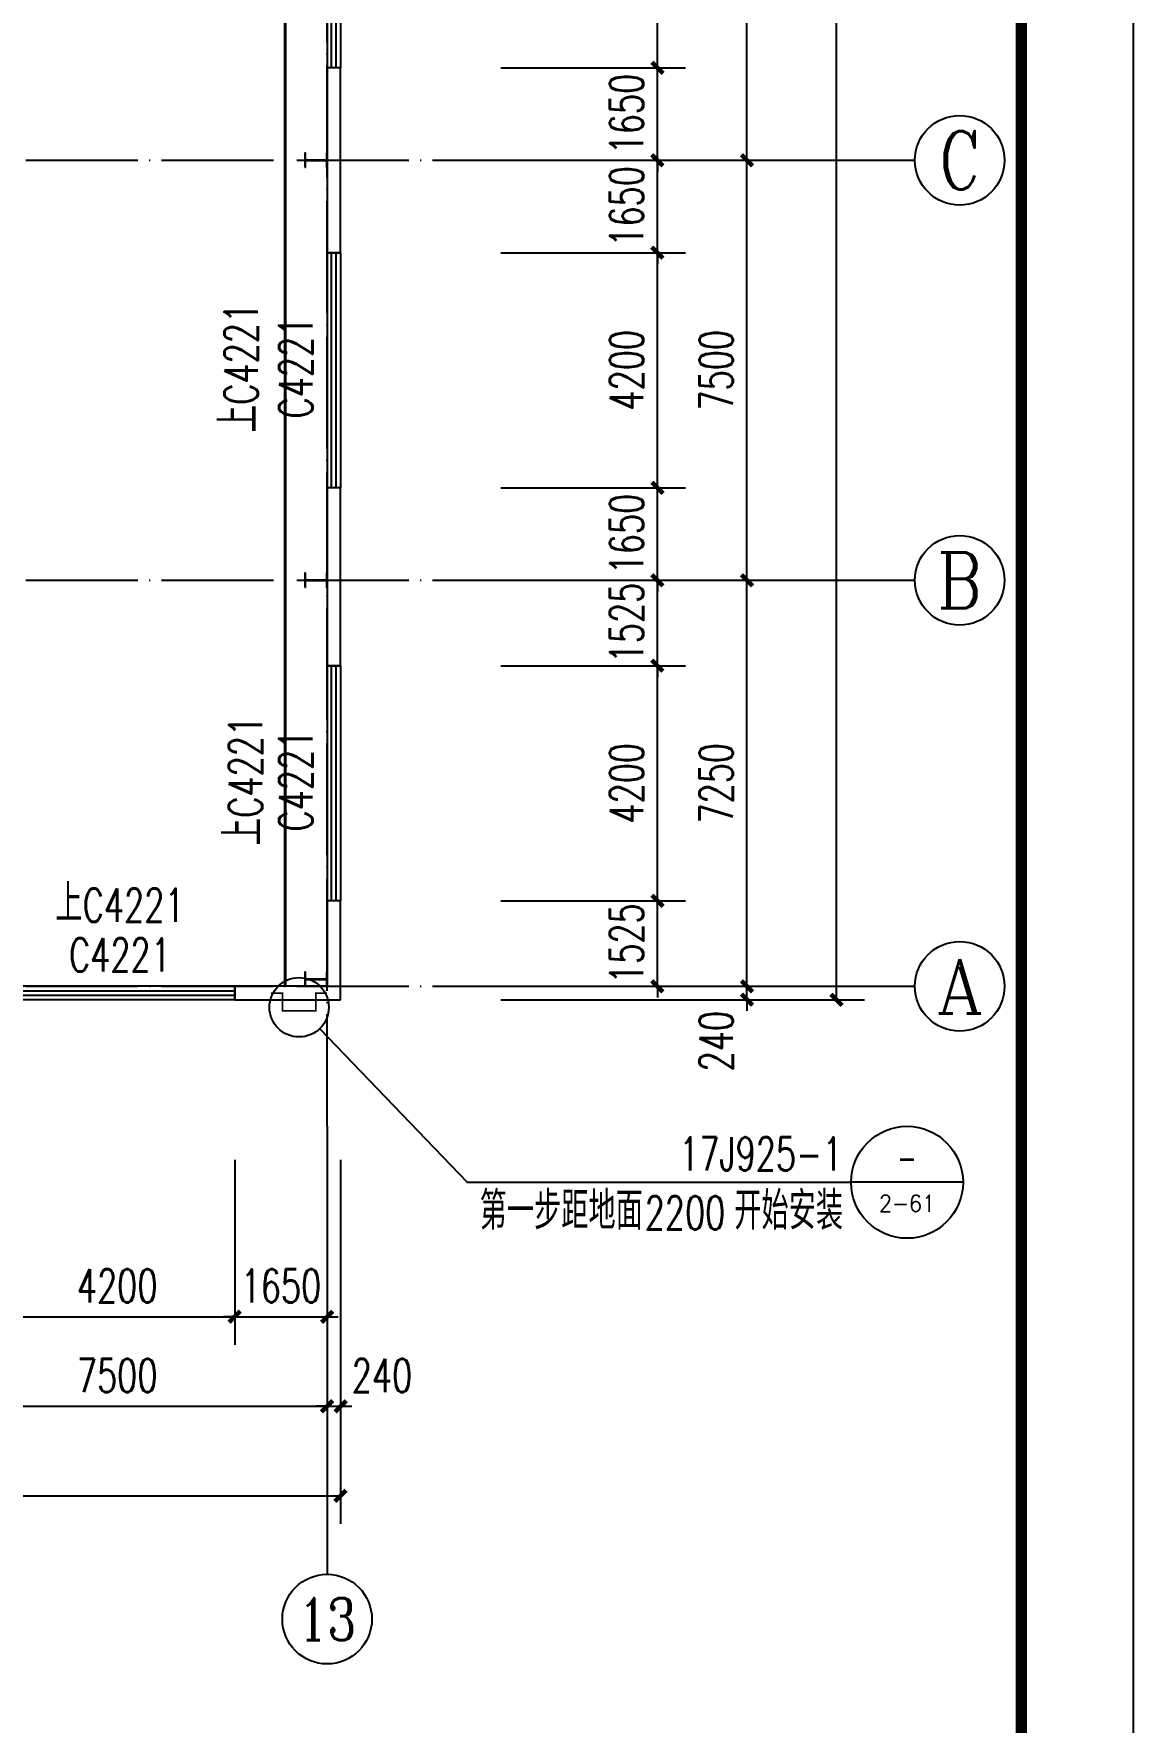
# Model space of a CAD drawing. Extents: x 14095202 to 14511487, y -1430609 to -90420.
# Drawn here: x 14486846 to 14506487, y -563561 to -533411 of the extents above; entities that cross this region are included whole.
import ezdxf
from ezdxf.enums import TextEntityAlignment as Align

# ---------------------------------------------------------------- set-up
doc = ezdxf.new("R2010")
doc.units = 0
doc.header["$LTSCALE"] = 1000
doc.header["$MEASUREMENT"] = 0
doc.linetypes.add('DASH', pattern=[0.35, 0.25, -0.1])
doc.linetypes.add('DOTE', pattern=[2.42, 2, -0.2, 0.02, -0.2])
for name, color, linetype in [('AXIS', 3, 'Continuous'), ('AXIS_TEXT', 7, 'Continuous'), ('COLUMN', 2, 'Continuous'), ('DIM_LEAD', 3, 'Continuous'), ('DOTE', 1, 'DOTE'), ('PUB_DIM', 3, 'Continuous'), ('PUB_TEXT', 7, 'Continuous'), ('TK', 4, 'Continuous'), ('WALL-PARAPET', 6, 'Continuous'), ('WINDOW', 4, 'Continuous'), ('WINDOW_TEXT', 7, 'Continuous')]:
    doc.layers.add(name, color=color, linetype=linetype)
doc.styles.add('_TCH_AXIS', font='COMPLEX', dxfattribs={"bigfont": 'GBCBIG'})
doc.styles.add('_TCH_DIM', font='SIMPLEX', dxfattribs={"bigfont": 'GBCBIG'})
doc.styles.add('_TCH_DIM_T3', font='SIMPLEX', dxfattribs={"width": 0.705882, "bigfont": 'GBCBIG'})
doc.styles.add('_TCH_WINDOW', font='SIMPLEX', dxfattribs={"height": 3.5, "bigfont": 'GBCBIG'})
doc.styles.add('COMPLEX', font='COMPLEX')
doc.dimstyles.new('_TCH_ARCH&&200', dxfattribs={"dimtxt": 595, "dimasz": 200, "dimexe": 500, "dimexo": 600, "dimgap": 252.5, "dimtad": 1, "dimdec": 0, "dimzin": 0, "dimdsep": 46, "dimtxsty": '_TCH_DIM_T3', "dimblk": 'ARCHTICK', "dimcen": 0.09, "dimclrt": 7, "dimazin": 2, "dimtfac": 1, "dimtdec": 0, "dimtix": 1, "dimtmove": 2, "dimatfit": 3, "dimfxl": 0, "dimtolj": 1, "dimtzin": 0, "dimarcsym": 0})

# ---------------------------------------------------------------- blocks, each defined once
blk = doc.blocks.new('A$C797E1D2B')
at = {"layer": 'COLUMN'}
h = blk.add_hatch(color=256, dxfattribs=at)
h.paths.add_polyline_path([(125, 400), (250, 400), (250, 388), (130, 388), (130, 200), (125, 200)])
h.paths.add_polyline_path([(0, 400), (125, 400), (125, 200), (120, 200), (120, 388), (0, 388)])
h.paths.add_polyline_path([(0, 12), (120, 12), (120, 200), (125, 200), (125, 0), (0, 0)])
h.paths.add_polyline_path([(125, 200), (130, 200), (130, 12), (250, 12), (250, 0), (125, 0)])
blk.add_lwpolyline([(250, 0), (250, 12), (130, 12), (130, 388), (250, 388), (250, 400), (0, 400), (0, 388), (120, 388), (120, 12), (0, 12), (0, 0)], close=True, dxfattribs=at)
blk = doc.blocks.new('GeYuanFrame_13285048', base_point=(20.09, 4.53))
at = {"layer": 'TK'}
blk.add_lwpolyline([(20.09, 4.53), (20.09, 598.53), (1071.09, 598.53), (1071.09, 4.53)], close=True, dxfattribs=at)
at = {"layer": 'TK', "const_width": 1}
blk.add_lwpolyline([(45.09, 588.53), (1061.09, 588.53), (1061.09, 14.53), (45.09, 14.53)], close=True, dxfattribs=at)
blk = doc.blocks.new('$TCHSYS$WIN2D')
for p, q in [((-0.5, 0.5), (0.5, 0.5)), ((-0.5, 0.5), (-0.5, -0.5)), ((0.5, 0.5), (0.5, -0.5)), ((0.5, 0.1667), (-0.5, 0.1667)), ((0.5, -0.1667), (-0.5, -0.1667)), ((-0.5, -0.5), (0.5, -0.5))]:
    blk.add_line(p, q)
blk = doc.blocks.new('_AXISO')
blk.add_circle((0, 0), 0.5)
at = {"layer": 'AXIS_TEXT', "style": 'COMPLEX', "width": 1.041667}
blk.add_attdef('A', text='', height=0.56, dxfattribs=at).set_placement((-0.25, -0.28), (0.25, -0.28), align=Align.FIT)
blk = doc.blocks.new('_ArchTick')
at = {"color": 0, "linetype": 'ByBlock', "const_width": 0.4}
blk.add_lwpolyline([(-0.5, -0.5), (0.5, 0.5)], dxfattribs=at)
blk = doc.blocks.new('*D216')
at = {"layer": 'AXIS', "color": 0, "lineweight": -2}
for p, q in [((14401847, -553520), (14401847, -560020)), ((14492327, -553520), (14492327, -560020)), ((14401847, -559520), (14492327, -559520))]:
    blk.add_line(p, q, dxfattribs=at)
at = {"layer": 'Defpoints', "color": 0}
for p in [(14401847, -552920), (14492327, -552920), (14492327, -559520)]:
    blk.add_point(p, dxfattribs=at)
at = {"layer": 'AXIS', "color": 0, "lineweight": -2, "xscale": 200, "yscale": 200, "zscale": 200, "rotation": 180}
blk.add_blockref('_ArchTick', (14401847, -559520), dxfattribs=at)
at = {"layer": 'AXIS', "color": 0, "lineweight": -2, "xscale": 200, "yscale": 200, "zscale": 200}
blk.add_blockref('_ArchTick', (14492327, -559520), dxfattribs=at)
at = {"layer": 'AXIS', "color": 7, "insert": (14447087, -558970), "char_height": 595, "attachment_point": 5, "style": '_TCH_DIM_T3'}
blk.add_mtext('\\A1;90480', dxfattribs=at)
blk = doc.blocks.new('*D229')
at = {"layer": 'AXIS', "color": 0, "lineweight": -2}
for p, q in [((14484587, -553520), (14484587, -558420)), ((14492087, -553520), (14492087, -558420)), ((14484587, -557920), (14492087, -557920))]:
    blk.add_line(p, q, dxfattribs=at)
at = {"layer": 'Defpoints', "color": 0}
for p in [(14484587, -552920), (14492087, -552920), (14492087, -557920)]:
    blk.add_point(p, dxfattribs=at)
at = {"layer": 'AXIS', "color": 0, "lineweight": -2, "xscale": 200, "yscale": 200, "zscale": 200, "rotation": 180}
blk.add_blockref('_ArchTick', (14484587, -557920), dxfattribs=at)
at = {"layer": 'AXIS', "color": 0, "lineweight": -2, "xscale": 200, "yscale": 200, "zscale": 200}
blk.add_blockref('_ArchTick', (14492087, -557920), dxfattribs=at)
at = {"layer": 'AXIS', "color": 7, "insert": (14488337, -557370), "char_height": 595, "attachment_point": 5, "style": '_TCH_DIM_T3'}
blk.add_mtext('\\A1;7500', dxfattribs=at)
blk = doc.blocks.new('*D230')
at = {"layer": 'AXIS', "color": 0, "lineweight": -2}
for p, q in [((14492087, -553520), (14492087, -558420)), ((14492327, -553520), (14492327, -558420)), ((14492087, -557920), (14491887, -557920)), ((14492087, -557920), (14492327, -557920)), ((14492327, -557920), (14492527, -557920))]:
    blk.add_line(p, q, dxfattribs=at)
at = {"layer": 'Defpoints', "color": 0}
for p in [(14492087, -552920), (14492327, -552920), (14492327, -557920)]:
    blk.add_point(p, dxfattribs=at)
at = {"layer": 'AXIS', "color": 0, "lineweight": -2, "xscale": 200, "yscale": 200, "zscale": 200}
blk.add_blockref('_ArchTick', (14492087, -557920), dxfattribs=at)
at = {"layer": 'AXIS', "color": 0, "lineweight": -2, "xscale": 200, "yscale": 200, "zscale": 200, "rotation": 180}
blk.add_blockref('_ArchTick', (14492327, -557920), dxfattribs=at)
at = {"layer": 'AXIS', "color": 7, "insert": (14493067, -557370), "char_height": 595, "attachment_point": 5, "style": '_TCH_DIM_T3'}
blk.add_mtext('\\A1;240', dxfattribs=at)
blk = doc.blocks.new('*D251')
at = {"layer": 'AXIS', "color": 0, "lineweight": -2}
for p, q in [((14495187, -423180), (14501687, -423180)), ((14501187, -550660), (14501187, -423180)), ((14495187, -550660), (14501687, -550660))]:
    blk.add_line(p, q, dxfattribs=at)
at = {"layer": 'Defpoints', "color": 0}
for p in [(14494587, -423180), (14501187, -423180), (14494587, -550660)]:
    blk.add_point(p, dxfattribs=at)
at = {"layer": 'AXIS', "color": 0, "lineweight": -2, "xscale": 200, "yscale": 200, "zscale": 200}
for p, rotation in [((14501187, -423180), 90), ((14501187, -550660), 270)]:
    blk.add_blockref('_ArchTick', p, dxfattribs=dict(at, rotation=rotation))
at = {"layer": 'AXIS', "color": 7, "insert": (14500637, -486920), "char_height": 595, "attachment_point": 5, "rotation": 90, "style": '_TCH_DIM_T3'}
blk.add_mtext('\\A1;127480', dxfattribs=at)
blk = doc.blocks.new('*D252')
at = {"layer": 'AXIS', "color": 0, "lineweight": -2}
for p, q in [((14499587, -550420), (14499587, -550220)), ((14495187, -550420), (14500087, -550420)), ((14499587, -550660), (14499587, -550420)), ((14495187, -550660), (14500087, -550660)), ((14499587, -550660), (14499587, -550860))]:
    blk.add_line(p, q, dxfattribs=at)
at = {"layer": 'Defpoints', "color": 0}
for p in [(14494587, -550420), (14499587, -550420), (14494587, -550660)]:
    blk.add_point(p, dxfattribs=at)
at = {"layer": 'AXIS', "color": 0, "lineweight": -2, "xscale": 200, "yscale": 200, "zscale": 200}
for p, rotation in [((14499587, -550420), 270), ((14499587, -550660), 90)]:
    blk.add_blockref('_ArchTick', p, dxfattribs=dict(at, rotation=rotation))
at = {"layer": 'AXIS', "color": 7, "insert": (14499037, -551400), "char_height": 595, "attachment_point": 5, "rotation": 90, "style": '_TCH_DIM_T3'}
blk.add_mtext('\\A1;240', dxfattribs=at)
blk = doc.blocks.new('*D253')
at = {"layer": 'AXIS', "color": 0, "lineweight": -2}
for p, q in [((14495187, -543170), (14500087, -543170)), ((14499587, -550420), (14499587, -543170)), ((14495187, -550420), (14500087, -550420))]:
    blk.add_line(p, q, dxfattribs=at)
at = {"layer": 'Defpoints', "color": 0}
for p in [(14494587, -543170), (14499587, -543170), (14494587, -550420)]:
    blk.add_point(p, dxfattribs=at)
at = {"layer": 'AXIS', "color": 0, "lineweight": -2, "xscale": 200, "yscale": 200, "zscale": 200}
for p, rotation in [((14499587, -543170), 90), ((14499587, -550420), 270)]:
    blk.add_blockref('_ArchTick', p, dxfattribs=dict(at, rotation=rotation))
at = {"layer": 'AXIS', "color": 7, "insert": (14499037, -546795), "char_height": 595, "attachment_point": 5, "rotation": 90, "style": '_TCH_DIM_T3'}
blk.add_mtext('\\A1;7250', dxfattribs=at)
blk = doc.blocks.new('*D254')
at = {"layer": 'AXIS', "color": 0, "lineweight": -2}
for p, q in [((14495187, -535670), (14500087, -535670)), ((14499587, -543170), (14499587, -535670)), ((14495187, -543170), (14500087, -543170))]:
    blk.add_line(p, q, dxfattribs=at)
at = {"layer": 'Defpoints', "color": 0}
for p in [(14494587, -535670), (14499587, -535670), (14494587, -543170)]:
    blk.add_point(p, dxfattribs=at)
at = {"layer": 'AXIS', "color": 0, "lineweight": -2, "xscale": 200, "yscale": 200, "zscale": 200}
for p, rotation in [((14499587, -535670), 90), ((14499587, -543170), 270)]:
    blk.add_blockref('_ArchTick', p, dxfattribs=dict(at, rotation=rotation))
at = {"layer": 'AXIS', "color": 7, "insert": (14499037, -539420), "char_height": 595, "attachment_point": 5, "rotation": 90, "style": '_TCH_DIM_T3'}
blk.add_mtext('\\A1;7500', dxfattribs=at)
blk = doc.blocks.new('*D255')
at = {"layer": 'AXIS', "color": 0, "lineweight": -2}
for p, q in [((14495187, -528170), (14500087, -528170)), ((14499587, -535670), (14499587, -528170)), ((14495187, -535670), (14500087, -535670))]:
    blk.add_line(p, q, dxfattribs=at)
at = {"layer": 'Defpoints', "color": 0}
for p in [(14494587, -528170), (14499587, -528170), (14494587, -535670)]:
    blk.add_point(p, dxfattribs=at)
at = {"layer": 'AXIS', "color": 0, "lineweight": -2, "xscale": 200, "yscale": 200, "zscale": 200}
for p, rotation in [((14499587, -528170), 90), ((14499587, -535670), 270)]:
    blk.add_blockref('_ArchTick', p, dxfattribs=dict(at, rotation=rotation))
at = {"layer": 'AXIS', "color": 7, "insert": (14499037, -531920), "char_height": 595, "attachment_point": 5, "rotation": 90, "style": '_TCH_DIM_T3'}
blk.add_mtext('\\A1;7500', dxfattribs=at)
blk = doc.blocks.new('*D590')
at = {"layer": 'Defpoints', "color": 0}
for p in [(14486237, -552920), (14490437, -552920), (14490437, -556320)]:
    blk.add_point(p, dxfattribs=at)
at = {"layer": 'PUB_DIM', "color": 0, "lineweight": -2}
for p, q in [((14486237, -553520), (14486237, -556820)), ((14490437, -553520), (14490437, -556820)), ((14486237, -556320), (14490437, -556320))]:
    blk.add_line(p, q, dxfattribs=at)
at = {"layer": 'PUB_DIM', "color": 0, "lineweight": -2, "xscale": 200, "yscale": 200, "zscale": 200, "rotation": 180}
blk.add_blockref('_ArchTick', (14486237, -556320), dxfattribs=at)
at = {"layer": 'PUB_DIM', "color": 0, "lineweight": -2, "xscale": 200, "yscale": 200, "zscale": 200}
blk.add_blockref('_ArchTick', (14490437, -556320), dxfattribs=at)
at = {"layer": 'PUB_DIM', "color": 7, "insert": (14488337, -555770), "char_height": 595, "attachment_point": 5, "style": '_TCH_DIM_T3'}
blk.add_mtext('\\A1;4200', dxfattribs=at)
blk = doc.blocks.new('*D591')
at = {"layer": 'Defpoints', "color": 0}
for p in [(14490437, -552920), (14492087, -552920), (14492087, -556320)]:
    blk.add_point(p, dxfattribs=at)
at = {"layer": 'PUB_DIM', "color": 0, "lineweight": -2}
for p, q in [((14490437, -553520), (14490437, -556820)), ((14492087, -553520), (14492087, -556820)), ((14490437, -556320), (14490237, -556320)), ((14490437, -556320), (14492087, -556320)), ((14492087, -556320), (14492287, -556320))]:
    blk.add_line(p, q, dxfattribs=at)
at = {"layer": 'PUB_DIM', "color": 0, "lineweight": -2, "xscale": 200, "yscale": 200, "zscale": 200}
blk.add_blockref('_ArchTick', (14490437, -556320), dxfattribs=at)
at = {"layer": 'PUB_DIM', "color": 0, "lineweight": -2, "xscale": 200, "yscale": 200, "zscale": 200, "rotation": 180}
blk.add_blockref('_ArchTick', (14492087, -556320), dxfattribs=at)
at = {"layer": 'PUB_DIM', "color": 7, "insert": (14491262, -555770), "char_height": 595, "attachment_point": 5, "style": '_TCH_DIM_T3'}
blk.add_mtext('\\A1;1650', dxfattribs=at)
blk = doc.blocks.new('*D667')
at = {"layer": 'Defpoints', "color": 0}
for p in [(14494587, -548895), (14497987, -548895), (14494587, -550420)]:
    blk.add_point(p, dxfattribs=at)
at = {"layer": 'PUB_DIM', "color": 0, "lineweight": -2}
for p, q in [((14497987, -548895), (14497987, -548695)), ((14495187, -548895), (14498487, -548895)), ((14497987, -550420), (14497987, -548895)), ((14495187, -550420), (14498487, -550420)), ((14497987, -550420), (14497987, -550620))]:
    blk.add_line(p, q, dxfattribs=at)
at = {"layer": 'PUB_DIM', "color": 0, "lineweight": -2, "xscale": 200, "yscale": 200, "zscale": 200}
for p, rotation in [((14497987, -548895), 270), ((14497987, -550420), 90)]:
    blk.add_blockref('_ArchTick', p, dxfattribs=dict(at, rotation=rotation))
at = {"layer": 'PUB_DIM', "color": 7, "insert": (14497437, -549658), "char_height": 595, "attachment_point": 5, "rotation": 90, "style": '_TCH_DIM_T3'}
blk.add_mtext('\\A1;1525', dxfattribs=at)
blk = doc.blocks.new('*D668')
at = {"layer": 'Defpoints', "color": 0}
for p in [(14494587, -544695), (14497987, -544695), (14494587, -548895)]:
    blk.add_point(p, dxfattribs=at)
at = {"layer": 'PUB_DIM', "color": 0, "lineweight": -2}
for p, q in [((14495187, -544695), (14498487, -544695)), ((14497987, -548895), (14497987, -544695)), ((14495187, -548895), (14498487, -548895))]:
    blk.add_line(p, q, dxfattribs=at)
at = {"layer": 'PUB_DIM', "color": 0, "lineweight": -2, "xscale": 200, "yscale": 200, "zscale": 200}
for p, rotation in [((14497987, -544695), 90), ((14497987, -548895), 270)]:
    blk.add_blockref('_ArchTick', p, dxfattribs=dict(at, rotation=rotation))
at = {"layer": 'PUB_DIM', "color": 7, "insert": (14497437, -546795), "char_height": 595, "attachment_point": 5, "rotation": 90, "style": '_TCH_DIM_T3'}
blk.add_mtext('\\A1;4200', dxfattribs=at)
blk = doc.blocks.new('*D669')
at = {"layer": 'Defpoints', "color": 0}
for p in [(14494587, -543170), (14497987, -543170), (14494587, -544695)]:
    blk.add_point(p, dxfattribs=at)
at = {"layer": 'PUB_DIM', "color": 0, "lineweight": -2}
for p, q in [((14497987, -543170), (14497987, -542970)), ((14495187, -543170), (14498487, -543170)), ((14497987, -544695), (14497987, -543170)), ((14495187, -544695), (14498487, -544695)), ((14497987, -544695), (14497987, -544895))]:
    blk.add_line(p, q, dxfattribs=at)
at = {"layer": 'PUB_DIM', "color": 0, "lineweight": -2, "xscale": 200, "yscale": 200, "zscale": 200}
for p, rotation in [((14497987, -543170), 270), ((14497987, -544695), 90)]:
    blk.add_blockref('_ArchTick', p, dxfattribs=dict(at, rotation=rotation))
at = {"layer": 'PUB_DIM', "color": 7, "insert": (14497437, -543933), "char_height": 595, "attachment_point": 5, "rotation": 90, "style": '_TCH_DIM_T3'}
blk.add_mtext('\\A1;1525', dxfattribs=at)
blk = doc.blocks.new('*D670')
at = {"layer": 'Defpoints', "color": 0}
for p in [(14494587, -541520), (14497987, -541520), (14494587, -543170)]:
    blk.add_point(p, dxfattribs=at)
at = {"layer": 'PUB_DIM', "color": 0, "lineweight": -2}
for p, q in [((14497987, -541520), (14497987, -541320)), ((14495187, -541520), (14498487, -541520)), ((14497987, -543170), (14497987, -541520)), ((14495187, -543170), (14498487, -543170)), ((14497987, -543170), (14497987, -543370))]:
    blk.add_line(p, q, dxfattribs=at)
at = {"layer": 'PUB_DIM', "color": 0, "lineweight": -2, "xscale": 200, "yscale": 200, "zscale": 200}
for p, rotation in [((14497987, -541520), 270), ((14497987, -543170), 90)]:
    blk.add_blockref('_ArchTick', p, dxfattribs=dict(at, rotation=rotation))
at = {"layer": 'PUB_DIM', "color": 7, "insert": (14497437, -542345), "char_height": 595, "attachment_point": 5, "rotation": 90, "style": '_TCH_DIM_T3'}
blk.add_mtext('\\A1;1650', dxfattribs=at)
blk = doc.blocks.new('*D671')
at = {"layer": 'Defpoints', "color": 0}
for p in [(14494587, -537320), (14497987, -537320), (14494587, -541520)]:
    blk.add_point(p, dxfattribs=at)
at = {"layer": 'PUB_DIM', "color": 0, "lineweight": -2}
for p, q in [((14495187, -537320), (14498487, -537320)), ((14497987, -541520), (14497987, -537320)), ((14495187, -541520), (14498487, -541520))]:
    blk.add_line(p, q, dxfattribs=at)
at = {"layer": 'PUB_DIM', "color": 0, "lineweight": -2, "xscale": 200, "yscale": 200, "zscale": 200}
for p, rotation in [((14497987, -537320), 90), ((14497987, -541520), 270)]:
    blk.add_blockref('_ArchTick', p, dxfattribs=dict(at, rotation=rotation))
at = {"layer": 'PUB_DIM', "color": 7, "insert": (14497437, -539420), "char_height": 595, "attachment_point": 5, "rotation": 90, "style": '_TCH_DIM_T3'}
blk.add_mtext('\\A1;4200', dxfattribs=at)
blk = doc.blocks.new('*D672')
at = {"layer": 'Defpoints', "color": 0}
for p in [(14494587, -535670), (14497987, -535670), (14494587, -537320)]:
    blk.add_point(p, dxfattribs=at)
at = {"layer": 'PUB_DIM', "color": 0, "lineweight": -2}
for p, q in [((14497987, -535670), (14497987, -535470)), ((14495187, -535670), (14498487, -535670)), ((14497987, -537320), (14497987, -535670)), ((14495187, -537320), (14498487, -537320)), ((14497987, -537320), (14497987, -537520))]:
    blk.add_line(p, q, dxfattribs=at)
at = {"layer": 'PUB_DIM', "color": 0, "lineweight": -2, "xscale": 200, "yscale": 200, "zscale": 200}
for p, rotation in [((14497987, -535670), 270), ((14497987, -537320), 90)]:
    blk.add_blockref('_ArchTick', p, dxfattribs=dict(at, rotation=rotation))
at = {"layer": 'PUB_DIM', "color": 7, "insert": (14497437, -536495), "char_height": 595, "attachment_point": 5, "rotation": 90, "style": '_TCH_DIM_T3'}
blk.add_mtext('\\A1;1650', dxfattribs=at)
blk = doc.blocks.new('*D673')
at = {"layer": 'Defpoints', "color": 0}
for p in [(14494587, -534020), (14497987, -534020), (14494587, -535670)]:
    blk.add_point(p, dxfattribs=at)
at = {"layer": 'PUB_DIM', "color": 0, "lineweight": -2}
for p, q in [((14497987, -534020), (14497987, -533820)), ((14495187, -534020), (14498487, -534020)), ((14497987, -535670), (14497987, -534020)), ((14495187, -535670), (14498487, -535670)), ((14497987, -535670), (14497987, -535870))]:
    blk.add_line(p, q, dxfattribs=at)
at = {"layer": 'PUB_DIM', "color": 0, "lineweight": -2, "xscale": 200, "yscale": 200, "zscale": 200}
for p, rotation in [((14497987, -534020), 270), ((14497987, -535670), 90)]:
    blk.add_blockref('_ArchTick', p, dxfattribs=dict(at, rotation=rotation))
at = {"layer": 'PUB_DIM', "color": 7, "insert": (14497437, -534845), "char_height": 595, "attachment_point": 5, "rotation": 90, "style": '_TCH_DIM_T3'}
blk.add_mtext('\\A1;1650', dxfattribs=at)
blk = doc.blocks.new('*D674')
at = {"layer": 'Defpoints', "color": 0}
for p in [(14494587, -529820), (14497987, -529820), (14494587, -534020)]:
    blk.add_point(p, dxfattribs=at)
at = {"layer": 'PUB_DIM', "color": 0, "lineweight": -2}
for p, q in [((14495187, -529820), (14498487, -529820)), ((14497987, -534020), (14497987, -529820)), ((14495187, -534020), (14498487, -534020))]:
    blk.add_line(p, q, dxfattribs=at)
at = {"layer": 'PUB_DIM', "color": 0, "lineweight": -2, "xscale": 200, "yscale": 200, "zscale": 200}
for p, rotation in [((14497987, -529820), 90), ((14497987, -534020), 270)]:
    blk.add_blockref('_ArchTick', p, dxfattribs=dict(at, rotation=rotation))
at = {"layer": 'PUB_DIM', "color": 7, "insert": (14497437, -531920), "char_height": 595, "attachment_point": 5, "rotation": 90, "style": '_TCH_DIM_T3'}
blk.add_mtext('\\A1;4200', dxfattribs=at)

msp = doc.modelspace()

# ---------------------------------------------------------------- linework, layer by layer
at = {"linetype": 'DASH', "ltscale": 6, "const_width": 50}
msp.add_lwpolyline([(14491336.9, -423420.3), (14491336.9, -550420.3)], dxfattribs=at)
at = {"const_width": 30}
msp.add_lwpolyline([(14491086.9, -550540.3), (14491286.9, -550540.3), (14491286.9, -550860.3), (14491886.9, -550860.3), (14491886.9, -550540.3), (14492086.9, -550540.3)], dxfattribs=at)
at = {"layer": 'AXIS'}
for p, q in [((14494586.9, -535670.3), (14502586.9, -535670.3)), ((14494586.9, -543170.3), (14502586.9, -543170.3)), ((14494586.9, -550420.3), (14502586.9, -550420.3)), ((14492086.9, -552920.3), (14492086.9, -560920.3))]:
    msp.add_line(p, q, dxfattribs=at)
at = {"layer": 'DIM_LEAD'}
for p, q in [((14491954, -551177.1), (14494586.9, -553920.3)), ((14494586.9, -553920.3), (14501446.4, -553920.3)), ((14503446.4, -553920.3), (14501446.4, -553920.3))]:
    msp.add_line(p, q, dxfattribs=at)
for centre, radius in [((14491586.9, -550794.6), 530.2), ((14502446.4, -553920.3), 1000)]:
    msp.add_circle(centre, radius, dxfattribs=at)
at = {"layer": 'DOTE'}
for p, q in [((14492086.9, -552920.3), (14492086.9, -420920.3)), ((14399586.9, -535670.3), (14494586.9, -535670.3)), ((14399586.9, -543170.3), (14494586.9, -543170.3)), ((14399586.9, -550420.3), (14494586.9, -550420.3))]:
    msp.add_line(p, q, dxfattribs=at)
at = {"layer": 'WALL-PARAPET'}
for p, q in [((14492326.9, -534020.3), (14492086.9, -534020.3)), ((14492086.9, -534020.3), (14492086.9, -537320.3)), ((14492326.9, -537320.3), (14492326.9, -534020.3)), ((14492086.9, -537320.3), (14492326.9, -537320.3)), ((14492326.9, -541520.3), (14492086.9, -541520.3)), ((14492086.9, -541520.3), (14492086.9, -544695.3)), ((14492326.9, -544695.3), (14492326.9, -541520.3)), ((14492086.9, -544695.3), (14492326.9, -544695.3)), ((14492326.9, -548895.3), (14492086.9, -548895.3)), ((14492086.9, -548895.3), (14492086.9, -550420.3)), ((14492326.9, -550660.3), (14492326.9, -548895.3)), ((14492086.9, -550420.3), (14490436.9, -550420.3)), ((14490436.9, -550420.3), (14490436.9, -550660.3)), ((14490436.9, -550660.3), (14492326.9, -550660.3))]:
    msp.add_line(p, q, dxfattribs=at)

# ---------------------------------------------------------------- block references
at = {"xscale": 200, "yscale": 200, "zscale": 200, "rotation": 270}
msp.add_blockref('GeYuanFrame_13285048', (14387686.9, -387320.3), dxfattribs=at)
at = {"rotation": 270}
for p in [(14491686.9, -535545.3), (14491686.9, -543045.3), (14491686.9, -550170.3)]:
    msp.add_blockref('A$C797E1D2B', p, dxfattribs=at)
at = {"layer": 'AXIS'}
ref = msp.add_blockref('_AXISO', (14503386.9, -535670.3), dxfattribs=dict(at, xscale=1600, yscale=1600, zscale=1600))
ref.add_attrib('A', 'C', dxfattribs={"layer": 'AXIS_TEXT', "ltscale": 0.5, "height": 1041.6, "style": '_TCH_AXIS'}).set_placement((14503014.9, -536191.1), (14503758.8, -536191.1), align=Align.FIT)
ref = msp.add_blockref('_AXISO', (14503386.9, -543170.3), dxfattribs=dict(at, xscale=1600, yscale=1600, zscale=1600))
ref.add_attrib('A', 'B', dxfattribs={"layer": 'AXIS_TEXT', "ltscale": 0.5, "height": 994.9, "style": '_TCH_AXIS'}).set_placement((14502984.2, -543667.8), (14503789.5, -543667.8), align=Align.FIT)
ref = msp.add_blockref('_AXISO', (14503386.9, -550420.3), dxfattribs=dict(at, xscale=1600, yscale=1600, zscale=1600))
ref.add_attrib('A', 'A', dxfattribs={"layer": 'AXIS_TEXT', "ltscale": 0.5, "height": 971.8, "style": '_TCH_AXIS'}).set_placement((14502970.3, -550906.3), (14503803.4, -550906.3), align=Align.FIT)
ref = msp.add_blockref('_AXISO', (14492086.9, -561720.3), dxfattribs=dict(at, xscale=1600, yscale=1600, zscale=1600))
ref.add_attrib('A', '13', dxfattribs={"layer": 'AXIS_TEXT', "ltscale": 0.5, "height": 750.73, "style": '_TCH_AXIS'}).set_placement((14491568.5, -562095.7), (14492605.2, -562095.7), align=Align.FIT)
at = {"layer": 'WINDOW'}
ref = msp.add_blockref('$TCHSYS$WIN2D', (14492206.9, -531920.3), dxfattribs=dict(at, xscale=-4200, yscale=-240, zscale=-4200, rotation=90))
ref.add_attrib('A', 'C4221', (14491824.6, -532780.3), dxfattribs={"layer": 'WINDOW_TEXT', "ltscale": 0.5, "height": 595, "rotation": 90, "style": '_TCH_WINDOW', "width": 0.705882})
ref = msp.add_blockref('$TCHSYS$WIN2D', (14492206.9, -539420.3), dxfattribs=dict(at, xscale=-4200, yscale=-240, zscale=-4200, rotation=90))
ref.add_attrib('A', 'C4221', (14491824.6, -540280.3), dxfattribs={"layer": 'WINDOW_TEXT', "ltscale": 0.5, "height": 595, "rotation": 90, "style": '_TCH_WINDOW', "width": 0.705882})
ref = msp.add_blockref('$TCHSYS$WIN2D', (14492206.9, -546795.3), dxfattribs=dict(at, xscale=-4200, yscale=-240, zscale=-4200, rotation=90))
ref.add_attrib('A', 'C4221', (14491824.6, -547655.3), dxfattribs={"layer": 'WINDOW_TEXT', "ltscale": 0.5, "height": 595, "rotation": 90, "style": '_TCH_WINDOW', "width": 0.705882})
ref = msp.add_blockref('$TCHSYS$WIN2D', (14488336.9, -550540.3), dxfattribs=dict(at, xscale=-4200, yscale=-240, zscale=-4200))
ref.add_attrib('A', 'C4221', (14487476.9, -550158.1), dxfattribs={"layer": 'WINDOW_TEXT', "ltscale": 0.5, "height": 595, "style": '_TCH_WINDOW', "width": 0.705882})

# ---------------------------------------------------------------- texts
at = {"layer": 'PUB_TEXT', "style": '_TCH_DIM', "width": 0.705882}
for s, p in [('17J925-1', (14498376.4, -553710.3)), ('2200', (14497759.8, -554763.3))]:
    msp.add_text(s, height=595, dxfattribs=at).set_placement(p)
at = {"layer": 'PUB_TEXT', "style": '_TCH_DIM', "width": 0.777778}
msp.add_text('-', height=522, dxfattribs=at).set_placement((14502272.4, -553735.3), (14502620.4, -553735.3), align=Align.FIT)
at = {"layer": 'PUB_TEXT', "style": '_TCH_DIM'}
for s, p in [('第一步距地面', (14494810.9, -554763.3)), ('开始安装', (14499359.8, -554763.3))]:
    msp.add_text(s, height=675.18, dxfattribs=at).set_placement(p)
msp.add_text('2-61', height=297.49, dxfattribs=at).set_placement((14501943.5, -554444.6), (14502949.3, -554444.6), align=Align.FIT)
at = {"layer": 'WINDOW_TEXT', "style": '_TCH_WINDOW', "width": 0.705882}
for p in [(14490846.9, -540034.6), (14490926.9, -547409.6)]:
    msp.add_text('C4221', height=595, rotation=90, dxfattribs=at).set_placement(p)
at = {"layer": 'WINDOW_TEXT', "style": '_TCH_WINDOW'}
for p in [(14490846.9, -540526.1), (14490926.9, -547901.1)]:
    msp.add_text('上', height=675.2, rotation=90, dxfattribs=at).set_placement(p)
msp.add_text('上', height=675.2, dxfattribs=at).set_placement((14487231.1, -549270.3))
at = {"layer": 'WINDOW_TEXT', "style": '_TCH_WINDOW', "width": 0.705882}
msp.add_text('C4221', height=595, dxfattribs=at).set_placement((14487722.6, -549270.3))

# ---------------------------------------------------------------- dimensions: what is measured, and where the dimension line sits
at = {"layer": 'AXIS'}
for p1, p2, distance, text, picture, middle in [((14494586.9, -550660.3), (14494586.9, -423180.3), -6600, '127480', '*D251', (14500636.9, -486920.3)), ((14494586.9, -535670.3), (14494586.9, -528170.3), -5000, '7500', '*D255', (14499036.9, -531920.3)), ((14494586.9, -543170.3), (14494586.9, -535670.3), -5000, '7500', '*D254', (14499036.9, -539420.3)), ((14494586.9, -550420.3), (14494586.9, -543170.3), -5000, '7250', '*D253', (14499036.9, -546795.3)), ((14401846.9, -552920.3), (14492326.9, -552920.3), -6600, '90480', '*D216', (14447086.9, -558970.3)), ((14484586.9, -552920.3), (14492086.9, -552920.3), -5000, '7500', '*D229', (14488336.9, -557370.3))]:
    dim = msp.add_aligned_dim(p1=p1, p2=p2, distance=distance, text=text, dimstyle='_TCH_ARCH&&200', dxfattribs=at)
    dim.commit()
    dim.dimension.update_dxf_attribs({"geometry": picture, "text_midpoint": middle})
for base, p1, p2, angle, picture, middle in [((14499586.9, -550420.3), (14494586.9, -550660.3), (14494586.9, -550420.3), 90, '*D252', (14499036.9, -551400.3)), ((14492326.9, -557920.3), (14492086.9, -552920.3), (14492326.9, -552920.3), 0, '*D230', (14493066.9, -557370.3))]:
    dim = msp.add_linear_dim(base=base, p1=p1, p2=p2, angle=angle, text='240', dimstyle='_TCH_ARCH&&200', dxfattribs=at)
    dim.commit()
    dim.dimension.update_dxf_attribs({"geometry": picture, "text_midpoint": middle, "dimtype": 161})
at = {"layer": 'PUB_DIM'}
for p1, p2, text, picture, middle in [((14494586.9, -534020.3), (14494586.9, -529820.3), '4200', '*D674', (14497436.9, -531920.3)), ((14494586.9, -535670.3), (14494586.9, -534020.3), '1650', '*D673', (14497436.9, -534845.3)), ((14494586.9, -537320.3), (14494586.9, -535670.3), '1650', '*D672', (14497436.9, -536495.3)), ((14494586.9, -541520.3), (14494586.9, -537320.3), '4200', '*D671', (14497436.9, -539420.3)), ((14494586.9, -543170.3), (14494586.9, -541520.3), '1650', '*D670', (14497436.9, -542345.3)), ((14494586.9, -544695.3), (14494586.9, -543170.3), '1525', '*D669', (14497436.9, -543932.8)), ((14494586.9, -548895.3), (14494586.9, -544695.3), '4200', '*D668', (14497436.9, -546795.3)), ((14494586.9, -550420.3), (14494586.9, -548895.3), '1525', '*D667', (14497436.9, -549657.8)), ((14486236.9, -552920.3), (14490436.9, -552920.3), '4200', '*D590', (14488336.9, -555770.3)), ((14490436.9, -552920.3), (14492086.9, -552920.3), '1650', '*D591', (14491261.9, -555770.3))]:
    dim = msp.add_aligned_dim(p1=p1, p2=p2, distance=-3400, text=text, dimstyle='_TCH_ARCH&&200', dxfattribs=at)
    dim.commit()
    dim.dimension.update_dxf_attribs({"geometry": picture, "text_midpoint": middle})

doc.saveas('drawing.dxf')
